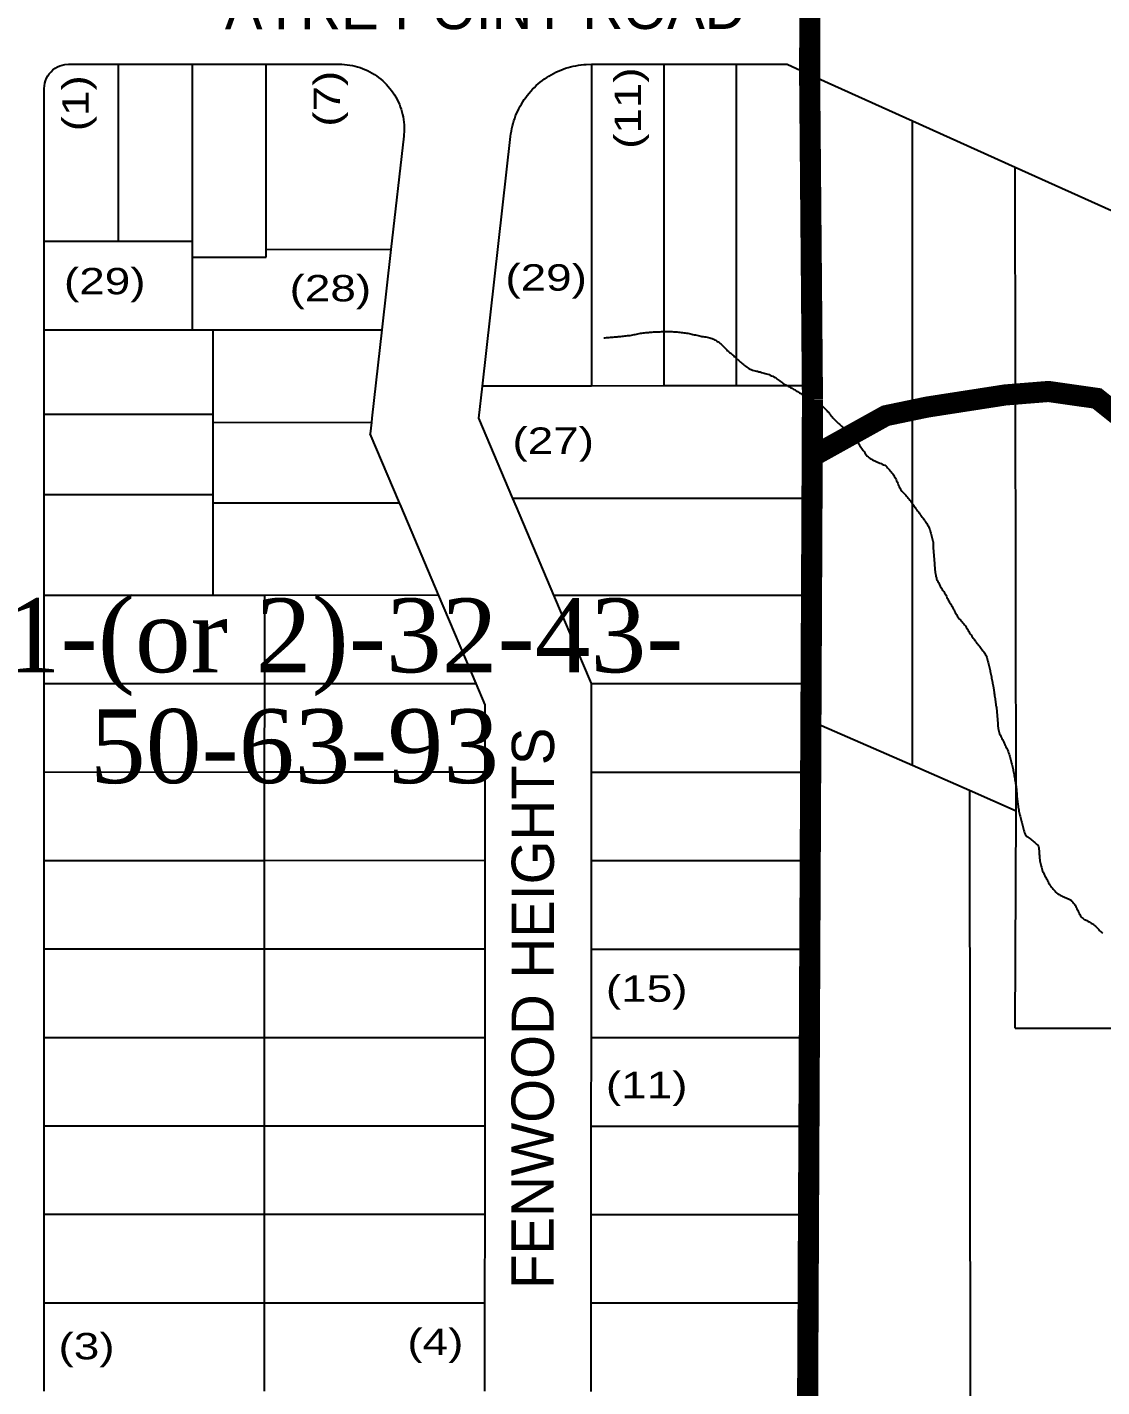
# Model space of a CAD drawing. Header units: millimetres. Extents: x 1745962 to 1749233, y 4525379 to 4529927.
# Drawn here: x 1747963.5 to 1748167.1, y 4527361.6 to 4527619.2 of the extents above; entities that cross this region are included whole.
import ezdxf
from ezdxf.enums import TextEntityAlignment as Align

# ---------------------------------------------------------------- set-up
doc = ezdxf.new("R2010")
doc.units = ezdxf.units.MM
doc.header["$LTSCALE"] = 10
doc.header["$MEASUREMENT"] = 0
for name, color, linetype in [('AROLL_ADDRESS', 44, 'Continuous'), ('AROLL_LOTS', 8, 'Continuous'), ('AROLL_ROADS', 7, 'Continuous'), ('WATER', 5, 'Continuous'), ('ZONING_STANDARDS', 140, 'Continuous'), ('ZONING_ZONES', 140, 'Continuous')]:
    doc.layers.add(name, color=color, linetype=linetype)
doc.styles.add('DUTCH', font='dutcheb.ttf')
doc.styles.add('Univers Condensed', font='UNVR57W.TTF')
doc.styles.add('Univers Light Condensed', font='unvr47a.ttf')

msp = doc.modelspace()

# ---------------------------------------------------------------- linework, layer by layer
at = {"layer": 'AROLL_LOTS'}
for p, q in [((1747971.32, 4527612.19), (1747980.76, 4527612.19)), ((1747980.76, 4527612.19), (1747994.77, 4527612.19)), ((1747980.76, 4527612.19), (1747980.77, 4527578.67)), ((1747994.77, 4527612.19), (1748008.79, 4527612.2)), ((1747994.77, 4527612.19), (1747994.78, 4527578.66)), ((1748008.79, 4527612.2), (1748022.65, 4527612.2)), ((1748008.8, 4527577.15), (1748008.79, 4527612.2)), ((1748070.4, 4527612.21), (1748084.12, 4527612.21)), ((1748070.4, 4527612.21), (1748070.41, 4527551.23)), ((1748084.12, 4527612.21), (1748097.82, 4527612.22)), ((1748084.12, 4527612.21), (1748084.13, 4527551.24)), ((1748097.82, 4527612.22), (1748107.53, 4527612.22)), ((1748097.82, 4527612.22), (1748097.84, 4527551.24)), ((1748107.53, 4527612.22), (1748111.76, 4527610.26)), ((1748111.69, 4527551.24), (1748111.76, 4527610.26)), ((1748111.76, 4527610.26), (1748112.06, 4527610.12)), ((1748112.06, 4527610.12), (1748131.25, 4527601.49)), ((1747966.75, 4527578.67), (1747966.75, 4527607.62)), ((1748131.24, 4527479.32), (1748131.25, 4527601.49)), ((1748131.25, 4527601.49), (1748150.73, 4527592.72)), ((1748034.87, 4527598.57), (1748032.44, 4527577.1)), ((1748049.75, 4527551.23), (1748055.1, 4527598.54)), ((1748150.73, 4527592.72), (1748170.22, 4527583.95)), ((1748150.91, 4527470.7), (1748150.73, 4527592.72)), ((1747966.75, 4527578.67), (1747980.77, 4527578.67)), ((1747966.75, 4527561.9), (1747966.75, 4527578.67)), ((1747980.77, 4527578.67), (1747994.78, 4527578.66)), ((1747994.78, 4527578.66), (1747994.79, 4527575.62)), ((1747994.79, 4527575.62), (1748008.8, 4527575.62)), ((1747994.79, 4527575.62), (1747994.79, 4527561.91)), ((1748008.8, 4527577.15), (1748032.44, 4527577.1)), ((1748008.8, 4527575.62), (1748008.8, 4527577.15)), ((1748032.44, 4527577.1), (1748030.72, 4527561.9)), ((1747966.74, 4527545.9), (1747966.75, 4527561.9)), ((1747966.75, 4527561.9), (1747980.77, 4527561.91)), ((1747980.77, 4527561.91), (1747994.79, 4527561.91)), ((1747994.79, 4527561.91), (1747998.75, 4527561.9)), ((1747998.74, 4527545.91), (1747998.75, 4527561.9)), ((1747998.75, 4527561.9), (1748008.8, 4527561.9)), ((1748008.8, 4527561.9), (1748030.72, 4527561.9)), ((1748030.72, 4527561.9), (1748028.82, 4527545.15)), ((1748049.06, 4527545.13), (1748049.75, 4527551.23)), ((1748070.41, 4527551.23), (1748049.75, 4527551.23)), ((1748084.13, 4527551.24), (1748070.41, 4527551.23)), ((1748097.84, 4527551.24), (1748084.13, 4527551.24)), ((1748111.69, 4527551.24), (1748097.84, 4527551.24)), ((1748111.68, 4527545.14), (1748111.69, 4527551.24)), ((1747966.74, 4527545.9), (1747998.74, 4527545.91)), ((1747966.75, 4527545.14), (1747966.74, 4527545.9)), ((1747966.75, 4527530.67), (1747966.75, 4527545.14)), ((1747998.75, 4527545.14), (1747998.74, 4527545.91)), ((1747998.74, 4527544.36), (1747998.75, 4527545.14)), ((1748028.82, 4527545.15), (1748028.73, 4527544.35)), ((1748055.54, 4527529.89), (1748049.06, 4527545.13)), ((1748111.58, 4527529.9), (1748111.68, 4527545.14)), ((1747998.74, 4527544.36), (1748028.73, 4527544.35)), ((1747998.75, 4527530.67), (1747998.74, 4527544.36)), ((1748028.73, 4527544.35), (1748028.49, 4527542.18)), ((1748034.04, 4527529.13), (1748028.49, 4527542.18)), ((1747966.75, 4527530.67), (1747998.75, 4527530.67)), ((1747966.75, 4527528.38), (1747966.75, 4527530.67)), ((1747998.75, 4527529.12), (1747998.75, 4527530.67)), ((1748111.58, 4527529.9), (1748055.54, 4527529.89)), ((1748056.19, 4527528.37), (1748055.54, 4527529.89)), ((1748111.58, 4527528.38), (1748111.58, 4527529.9)), ((1747966.75, 4527511.62), (1747966.75, 4527528.38)), ((1747998.75, 4527529.12), (1748034.04, 4527529.13)), ((1747998.75, 4527528.39), (1747998.75, 4527529.12)), ((1747998.75, 4527511.63), (1747998.75, 4527528.39)), ((1748034.34, 4527528.4), (1748034.04, 4527529.13)), ((1748041.47, 4527511.65), (1748034.34, 4527528.4)), ((1748063.31, 4527511.61), (1748056.19, 4527528.37)), ((1748111.52, 4527511.61), (1748111.58, 4527528.38)), ((1747966.75, 4527511.62), (1747998.75, 4527511.63)), ((1747966.75, 4527494.86), (1747966.75, 4527511.62)), ((1747998.75, 4527511.63), (1748008.51, 4527511.63)), ((1748008.51, 4527511.63), (1748041.47, 4527511.65)), ((1748008.51, 4527494.87), (1748008.51, 4527511.63)), ((1748048.58, 4527494.89), (1748041.47, 4527511.65)), ((1748063.31, 4527511.61), (1748111.52, 4527511.61)), ((1748070.44, 4527494.84), (1748063.31, 4527511.61)), ((1748111.45, 4527494.85), (1748111.52, 4527511.61)), ((1747966.75, 4527494.86), (1748008.51, 4527494.87)), ((1747966.75, 4527478.09), (1747966.75, 4527494.86)), ((1748008.5, 4527478.11), (1748008.51, 4527494.87)), ((1748008.51, 4527494.87), (1748048.58, 4527494.89)), ((1748050.31, 4527490.8), (1748048.58, 4527494.89)), ((1748070.42, 4527478.08), (1748070.44, 4527494.84)), ((1748070.44, 4527494.84), (1748111.45, 4527494.85)), ((1748111.57, 4527487.95), (1748111.45, 4527494.85)), ((1748050.3, 4527478.13), (1748050.31, 4527490.8)), ((1748111.36, 4527478.08), (1748111.57, 4527487.95)), ((1748131.24, 4527479.32), (1748111.57, 4527487.95)), ((1747966.74, 4527461.33), (1747966.75, 4527478.09)), ((1747966.75, 4527478.09), (1748008.5, 4527478.11)), ((1748008.5, 4527478.11), (1748050.3, 4527478.13)), ((1748008.5, 4527461.35), (1748008.5, 4527478.11)), ((1748050.3, 4527461.36), (1748050.3, 4527478.13)), ((1748070.41, 4527461.31), (1748070.42, 4527478.08)), ((1748070.42, 4527478.08), (1748111.36, 4527478.08)), ((1748111.26, 4527461.31), (1748111.36, 4527478.08)), ((1748142.08, 4527474.57), (1748131.24, 4527479.32)), ((1748150.91, 4527470.7), (1748142.08, 4527474.57)), ((1748142.08, 4527474.57), (1748142.32, 4527245.8)), ((1748150.73, 4527429.54), (1748150.91, 4527470.7)), ((1747966.74, 4527461.33), (1748008.5, 4527461.35)), ((1747966.74, 4527444.57), (1747966.74, 4527461.33)), ((1748008.49, 4527444.58), (1748008.5, 4527461.35)), ((1748008.5, 4527461.35), (1748050.3, 4527461.36)), ((1748050.29, 4527444.59), (1748050.3, 4527461.36)), ((1748070.4, 4527444.55), (1748070.41, 4527461.31)), ((1748070.41, 4527461.31), (1748111.26, 4527461.31)), ((1748111.16, 4527444.55), (1748111.26, 4527461.31)), ((1747966.74, 4527444.57), (1748008.49, 4527444.58)), ((1747966.74, 4527427.8), (1747966.74, 4527444.57)), ((1748008.49, 4527444.58), (1748050.29, 4527444.59)), ((1748008.49, 4527427.81), (1748008.49, 4527444.58)), ((1748050.28, 4527427.82), (1748050.29, 4527444.59)), ((1748070.4, 4527444.55), (1748111.16, 4527444.55)), ((1748070.4, 4527427.78), (1748070.4, 4527444.55)), ((1748111.07, 4527427.79), (1748111.16, 4527444.55)), ((1748150.73, 4527429.54), (1748170.22, 4527429.56)), ((1747966.74, 4527427.8), (1748008.49, 4527427.81)), ((1747966.74, 4527411.05), (1747966.74, 4527427.8)), ((1748008.49, 4527427.81), (1748050.28, 4527427.82)), ((1748008.49, 4527411.05), (1748008.49, 4527427.81)), ((1748050.27, 4527411.05), (1748050.28, 4527427.82)), ((1748070.39, 4527411.01), (1748070.4, 4527427.78)), ((1748070.4, 4527427.78), (1748111.07, 4527427.79)), ((1748110.99, 4527411.02), (1748111.07, 4527427.79)), ((1747966.74, 4527411.05), (1748008.49, 4527411.05)), ((1747966.74, 4527394.29), (1747966.74, 4527411.05)), ((1748008.49, 4527411.05), (1748050.27, 4527411.05)), ((1748008.49, 4527394.29), (1748008.49, 4527411.05)), ((1748050.26, 4527394.29), (1748050.27, 4527411.05)), ((1748070.37, 4527394.25), (1748070.39, 4527411.01)), ((1748070.39, 4527411.01), (1748110.99, 4527411.02)), ((1748110.89, 4527394.26), (1748110.99, 4527411.02)), ((1747966.74, 4527394.29), (1748008.49, 4527394.29)), ((1747966.74, 4527377.52), (1747966.74, 4527394.29)), ((1748008.49, 4527394.29), (1748050.26, 4527394.29)), ((1748008.49, 4527377.52), (1748008.49, 4527394.29)), ((1748050.25, 4527377.52), (1748050.26, 4527394.29)), ((1748070.36, 4527377.49), (1748070.37, 4527394.25)), ((1748070.37, 4527394.25), (1748110.89, 4527394.26)), ((1748110.81, 4527377.5), (1748110.89, 4527394.26)), ((1747966.74, 4527377.52), (1748008.49, 4527377.52)), ((1747966.74, 4527360.76), (1747966.74, 4527377.52)), ((1748008.49, 4527377.52), (1748050.25, 4527377.52)), ((1748008.49, 4527360.76), (1748008.49, 4527377.52)), ((1748050.23, 4527360.75), (1748050.25, 4527377.52)), ((1748070.35, 4527360.73), (1748070.36, 4527377.49)), ((1748070.36, 4527377.49), (1748110.81, 4527377.5)), ((1748110.85, 4527360.73), (1748110.81, 4527377.5))]:
    msp.add_line(p, q, dxfattribs=at)
for points in [[(1747966.75, 4527607.62), (1747966.77, 4527608.11), (1747966.86, 4527608.61), (1747966.99, 4527609.09), (1747967.18, 4527609.56), (1747967.41, 4527610), (1747967.7, 4527610.41), (1747968.02, 4527610.78), (1747968.39, 4527611.13), (1747968.79, 4527611.43), (1747969.22, 4527611.68), (1747969.67, 4527611.88), (1747970.15, 4527612.04), (1747970.64, 4527612.14), (1747971.32, 4527612.19)], [(1748022.65, 4527612.2), (1748023.15, 4527612.19), (1748023.65, 4527612.16), (1748024.15, 4527612.12), (1748024.64, 4527612.05), (1748025.14, 4527611.96), (1748025.63, 4527611.85), (1748026.11, 4527611.72), (1748026.59, 4527611.57), (1748027.06, 4527611.4), (1748027.51, 4527611.21), (1748027.97, 4527611.01), (1748028.42, 4527610.78), (1748028.86, 4527610.54), (1748029.29, 4527610.28), (1748029.7, 4527610), (1748030.1, 4527609.71), (1748030.5, 4527609.39), (1748030.88, 4527609.07), (1748031.24, 4527608.72), (1748031.6, 4527608.37), (1748031.93, 4527608.01), (1748032.25, 4527607.62), (1748032.56, 4527607.23), (1748032.84, 4527606.81), (1748033.12, 4527606.39), (1748033.37, 4527605.97), (1748033.6, 4527605.52), (1748033.82, 4527605.08), (1748034.02, 4527604.62), (1748034.2, 4527604.15), (1748034.37, 4527603.68), (1748034.5, 4527603.2), (1748034.62, 4527602.71), (1748034.73, 4527602.23), (1748034.81, 4527601.73), (1748034.88, 4527601.23), (1748034.92, 4527600.73), (1748034.94, 4527600.23), (1748034.93, 4527599.73), (1748034.87, 4527598.57)], [(1748055.1, 4527598.54), (1748055.17, 4527599.04), (1748055.25, 4527599.53), (1748055.34, 4527600.03), (1748055.45, 4527600.52), (1748055.58, 4527601), (1748055.73, 4527601.48), (1748055.88, 4527601.95), (1748056.05, 4527602.42), (1748056.24, 4527602.88), (1748056.45, 4527603.34), (1748056.66, 4527603.78), (1748056.9, 4527604.23), (1748057.14, 4527604.66), (1748057.4, 4527605.09), (1748057.68, 4527605.51), (1748057.97, 4527605.91), (1748058.27, 4527606.31), (1748058.59, 4527606.7), (1748058.91, 4527607.08), (1748059.26, 4527607.45), (1748059.61, 4527607.8), (1748059.97, 4527608.15), (1748060.34, 4527608.48), (1748060.72, 4527608.81), (1748061.12, 4527609.11), (1748061.52, 4527609.41), (1748061.94, 4527609.68), (1748062.36, 4527609.95), (1748062.79, 4527610.2), (1748063.22, 4527610.45), (1748063.67, 4527610.68), (1748064.12, 4527610.88), (1748064.59, 4527611.08), (1748065.06, 4527611.26), (1748065.53, 4527611.43), (1748066, 4527611.57), (1748066.48, 4527611.71), (1748066.97, 4527611.83), (1748067.45, 4527611.93), (1748067.95, 4527612.02), (1748068.45, 4527612.09), (1748068.95, 4527612.15), (1748069.44, 4527612.18), (1748070.4, 4527612.21)]]:
    msp.add_lwpolyline(points, dxfattribs=at)
at = {"layer": 'WATER'}
for points in [[(1748072.77, 4527560.36), (1748073.02, 4527560.38), (1748073.27, 4527560.4), (1748073.52, 4527560.42), (1748073.77, 4527560.44), (1748074.02, 4527560.46), (1748074.26, 4527560.49), (1748074.51, 4527560.5), (1748074.77, 4527560.53), (1748075.02, 4527560.55), (1748075.27, 4527560.57), (1748075.51, 4527560.59), (1748075.76, 4527560.62), (1748076.01, 4527560.64), (1748076.26, 4527560.66), (1748076.51, 4527560.69), (1748076.76, 4527560.72), (1748077.01, 4527560.76), (1748077.26, 4527560.78), (1748077.51, 4527560.81), (1748077.75, 4527560.83), (1748078, 4527560.85), (1748078.24, 4527560.91), (1748078.49, 4527560.97), (1748078.73, 4527561.02), (1748078.97, 4527561.08), (1748079.22, 4527561.13), (1748079.46, 4527561.18), (1748079.71, 4527561.23), (1748079.95, 4527561.27), (1748080.2, 4527561.29), (1748080.45, 4527561.32), (1748080.7, 4527561.35), (1748080.95, 4527561.37), (1748081.2, 4527561.39), (1748081.44, 4527561.42), (1748081.7, 4527561.43), (1748081.95, 4527561.45), (1748082.19, 4527561.47), (1748082.45, 4527561.48), (1748082.69, 4527561.49), (1748082.95, 4527561.51), (1748083.19, 4527561.53), (1748083.45, 4527561.53), (1748083.69, 4527561.54), (1748083.94, 4527561.54), (1748084.2, 4527561.56), (1748084.44, 4527561.57), (1748084.7, 4527561.57), (1748084.95, 4527561.57), (1748085.19, 4527561.55), (1748085.44, 4527561.55), (1748085.69, 4527561.54), (1748085.94, 4527561.53), (1748086.2, 4527561.51), (1748086.45, 4527561.51), (1748086.69, 4527561.5), (1748086.94, 4527561.46), (1748087.19, 4527561.43), (1748087.44, 4527561.4), (1748087.68, 4527561.37), (1748087.93, 4527561.33), (1748088.18, 4527561.3), (1748088.42, 4527561.26), (1748088.67, 4527561.23), (1748088.92, 4527561.17), (1748089.16, 4527561.12), (1748089.41, 4527561.06), (1748089.65, 4527561.01), (1748089.9, 4527560.95), (1748090.14, 4527560.9), (1748090.39, 4527560.84), (1748090.63, 4527560.79), (1748090.87, 4527560.74), (1748091.12, 4527560.7), (1748091.36, 4527560.64), (1748091.61, 4527560.6), (1748091.86, 4527560.55), (1748092.1, 4527560.53), (1748092.35, 4527560.49), (1748092.59, 4527560.43), (1748092.83, 4527560.36), (1748093.07, 4527560.29), (1748093.31, 4527560.22), (1748093.54, 4527560.11), (1748093.76, 4527560), (1748093.99, 4527559.89), (1748094.19, 4527559.75), (1748094.4, 4527559.62), (1748094.61, 4527559.47), (1748094.8, 4527559.31), (1748094.99, 4527559.15), (1748095.18, 4527558.99), (1748095.36, 4527558.81), (1748095.53, 4527558.63), (1748095.7, 4527558.45), (1748095.88, 4527558.27), (1748096.05, 4527558.09), (1748096.23, 4527557.92), (1748096.41, 4527557.75), (1748096.6, 4527557.59), (1748096.8, 4527557.43), (1748096.99, 4527557.27), (1748097.18, 4527557.11), (1748097.37, 4527556.94), (1748097.55, 4527556.77), (1748097.74, 4527556.61), (1748097.93, 4527556.44), (1748098.11, 4527556.27), (1748098.3, 4527556.1), (1748098.49, 4527555.94), (1748098.68, 4527555.78), (1748098.87, 4527555.61), (1748099.06, 4527555.46), (1748099.25, 4527555.29), (1748099.44, 4527555.14), (1748099.63, 4527554.99), (1748099.84, 4527554.83), (1748100.05, 4527554.7), (1748100.27, 4527554.58), (1748100.48, 4527554.45), (1748100.71, 4527554.35), (1748100.95, 4527554.25), (1748101.19, 4527554.18), (1748101.43, 4527554.12), (1748101.67, 4527554.06), (1748101.91, 4527554.02), (1748102.15, 4527553.95), (1748102.39, 4527553.89), (1748102.64, 4527553.82), (1748102.87, 4527553.75), (1748103.12, 4527553.69), (1748103.36, 4527553.62), (1748103.6, 4527553.55), (1748103.84, 4527553.47), (1748104.07, 4527553.39), (1748104.3, 4527553.29), (1748104.53, 4527553.19), (1748104.76, 4527553.08), (1748104.97, 4527552.96), (1748105.2, 4527552.83), (1748105.39, 4527552.69), (1748105.6, 4527552.54), (1748105.8, 4527552.39), (1748106.01, 4527552.25), (1748106.21, 4527552.11), (1748106.41, 4527551.96), (1748106.62, 4527551.82), (1748106.83, 4527551.67), (1748107.03, 4527551.54), (1748107.25, 4527551.43), (1748107.48, 4527551.3), (1748107.69, 4527551.19), (1748107.92, 4527551.07), (1748108.14, 4527550.95), (1748108.36, 4527550.84), (1748108.58, 4527550.72), (1748108.79, 4527550.59), (1748109.02, 4527550.48), (1748109.23, 4527550.34), (1748109.44, 4527550.2), (1748109.65, 4527550.07), (1748109.86, 4527549.95), (1748110.07, 4527549.82), (1748110.3, 4527549.7), (1748110.52, 4527549.58), (1748110.74, 4527549.47), (1748110.97, 4527549.37), (1748111.2, 4527549.26), (1748111.43, 4527549.16), (1748111.64, 4527549.05), (1748111.87, 4527548.93), (1748112.08, 4527548.81), (1748112.3, 4527548.68), (1748112.51, 4527548.55), (1748112.73, 4527548.42), (1748112.94, 4527548.29), (1748113.16, 4527548.16), (1748113.37, 4527548.03), (1748113.58, 4527547.89), (1748113.79, 4527547.76), (1748113.98, 4527547.61), (1748114.17, 4527547.44), (1748114.34, 4527547.26), (1748114.52, 4527547.09), (1748114.7, 4527546.91), (1748114.88, 4527546.72), (1748115.06, 4527546.55), (1748115.23, 4527546.37), (1748115.41, 4527546.19), (1748115.55, 4527545.99), (1748115.7, 4527545.79), (1748115.85, 4527545.59), (1748116.01, 4527545.4), (1748116.17, 4527545.21), (1748116.35, 4527545.03), (1748116.52, 4527544.84), (1748116.68, 4527544.67), (1748116.86, 4527544.49), (1748117.04, 4527544.31), (1748117.22, 4527544.14), (1748117.41, 4527543.98), (1748117.6, 4527543.81), (1748117.78, 4527543.64), (1748117.97, 4527543.47), (1748118.14, 4527543.29), (1748118.33, 4527543.12), (1748118.52, 4527542.96), (1748118.71, 4527542.8), (1748118.9, 4527542.65), (1748119.1, 4527542.49), (1748119.28, 4527542.32), (1748119.46, 4527542.14), (1748119.63, 4527541.97), (1748119.81, 4527541.79), (1748120, 4527541.62), (1748120.17, 4527541.44), (1748120.35, 4527541.26), (1748120.49, 4527541.06), (1748120.64, 4527540.86), (1748120.79, 4527540.66), (1748120.93, 4527540.46), (1748121.07, 4527540.25), (1748121.21, 4527540.03), (1748121.35, 4527539.84), (1748121.49, 4527539.62), (1748121.63, 4527539.42), (1748121.77, 4527539.21), (1748121.92, 4527539.01), (1748122.07, 4527538.81), (1748122.21, 4527538.59), (1748122.36, 4527538.39), (1748122.49, 4527538.19), (1748122.67, 4527537.95)], [(1748122.67, 4527537.95), (1748122.86, 4527537.79), (1748123.06, 4527537.63), (1748123.26, 4527537.48), (1748123.47, 4527537.35), (1748123.7, 4527537.24), (1748123.92, 4527537.13), (1748124.14, 4527537.03), (1748124.37, 4527536.92), (1748124.6, 4527536.82), (1748124.83, 4527536.71), (1748125.06, 4527536.61), (1748125.3, 4527536.53), (1748125.52, 4527536.44), (1748125.75, 4527536.33), (1748125.98, 4527536.22), (1748126.18, 4527536.08), (1748126.36, 4527535.91), (1748126.54, 4527535.73), (1748126.71, 4527535.55), (1748126.88, 4527535.37), (1748127.05, 4527535.19), (1748127.2, 4527534.98), (1748127.35, 4527534.79), (1748127.5, 4527534.59), (1748127.65, 4527534.38), (1748127.79, 4527534.18), (1748127.93, 4527533.97), (1748128.06, 4527533.75), (1748128.15, 4527533.52), (1748128.25, 4527533.29), (1748128.36, 4527533.06), (1748128.45, 4527532.83), (1748128.55, 4527532.6), (1748128.65, 4527532.37), (1748128.75, 4527532.15), (1748128.86, 4527531.92), (1748128.97, 4527531.7), (1748129.11, 4527531.49), (1748129.26, 4527531.29), (1748129.42, 4527531.11), (1748129.6, 4527530.93), (1748129.77, 4527530.75), (1748129.96, 4527530.57), (1748130.12, 4527530.39), (1748130.28, 4527530.2), (1748130.44, 4527530.01), (1748130.6, 4527529.81), (1748130.76, 4527529.61), (1748130.92, 4527529.42), (1748131.06, 4527529.22), (1748131.2, 4527529.01), (1748131.35, 4527528.8), (1748131.48, 4527528.59), (1748131.63, 4527528.39), (1748131.77, 4527528.19), (1748131.91, 4527527.98), (1748132.05, 4527527.78), (1748132.2, 4527527.58), (1748132.36, 4527527.38), (1748132.51, 4527527.18), (1748132.65, 4527526.97), (1748132.8, 4527526.78), (1748132.96, 4527526.58), (1748133.11, 4527526.37), (1748133.26, 4527526.18), (1748133.4, 4527525.98), (1748133.55, 4527525.78), (1748133.69, 4527525.57), (1748133.84, 4527525.37), (1748133.98, 4527525.16), (1748134.11, 4527524.94), (1748134.24, 4527524.73), (1748134.35, 4527524.5), (1748134.44, 4527524.27), (1748134.53, 4527524.04), (1748134.61, 4527523.8), (1748134.69, 4527523.57), (1748134.74, 4527523.32), (1748134.81, 4527523.08), (1748134.87, 4527522.84), (1748134.93, 4527522.59), (1748134.99, 4527522.35), (1748135.05, 4527522.11), (1748135.1, 4527521.87), (1748135.14, 4527521.62), (1748135.16, 4527521.37), (1748135.17, 4527521.12), (1748135.19, 4527520.87), (1748135.19, 4527520.62), (1748135.2, 4527520.37), (1748135.22, 4527520.12), (1748135.22, 4527519.87), (1748135.25, 4527519.62), (1748135.27, 4527519.37), (1748135.29, 4527519.12), (1748135.31, 4527518.87), (1748135.33, 4527518.63), (1748135.35, 4527518.38), (1748135.36, 4527518.13), (1748135.39, 4527517.87), (1748135.41, 4527517.63), (1748135.42, 4527517.38), (1748135.44, 4527517.13), (1748135.46, 4527516.88), (1748135.48, 4527516.63), (1748135.5, 4527516.38), (1748135.53, 4527516.13), (1748135.56, 4527515.89), (1748135.61, 4527515.64), (1748135.65, 4527515.39), (1748135.7, 4527515.15), (1748135.77, 4527514.91), (1748135.82, 4527514.66), (1748135.91, 4527514.43), (1748136.03, 4527514.21), (1748136.15, 4527513.99), (1748136.28, 4527513.77), (1748136.36, 4527513.54), (1748136.49, 4527513.33), (1748136.61, 4527513.11), (1748136.74, 4527512.9), (1748136.88, 4527512.69), (1748137.02, 4527512.49), (1748137.17, 4527512.27), (1748137.3, 4527512.07), (1748137.44, 4527511.86), (1748137.57, 4527511.65), (1748137.69, 4527511.42), (1748137.78, 4527511.19), (1748137.88, 4527510.97), (1748138, 4527510.75), (1748138.11, 4527510.53), (1748138.23, 4527510.31), (1748138.36, 4527510.09), (1748138.5, 4527509.88), (1748138.62, 4527509.67), (1748138.75, 4527509.45), (1748138.87, 4527509.23), (1748138.99, 4527509.02), (1748139.12, 4527508.8), (1748139.23, 4527508.58), (1748139.34, 4527508.34), (1748139.46, 4527508.13), (1748139.6, 4527507.92), (1748139.73, 4527507.7), (1748139.85, 4527507.48), (1748139.98, 4527507.28), (1748140.14, 4527507.08), (1748140.32, 4527506.9), (1748140.49, 4527506.72), (1748140.65, 4527506.53), (1748140.81, 4527506.35), (1748140.98, 4527506.16), (1748141.13, 4527505.96), (1748141.29, 4527505.77), (1748141.44, 4527505.56), (1748141.56, 4527505.35), (1748141.69, 4527505.13), (1748141.83, 4527504.92), (1748141.95, 4527504.71), (1748142.08, 4527504.49), (1748142.21, 4527504.28), (1748142.35, 4527504.07), (1748142.48, 4527503.86), (1748142.62, 4527503.65), (1748142.77, 4527503.45), (1748142.92, 4527503.25), (1748143.07, 4527503.05), (1748143.22, 4527502.84), (1748143.37, 4527502.65), (1748143.53, 4527502.46), (1748143.68, 4527502.25), (1748143.83, 4527502.06), (1748143.99, 4527501.86), (1748144.14, 4527501.66), (1748144.29, 4527501.47), (1748144.45, 4527501.27), (1748144.6, 4527501.08), (1748144.75, 4527500.87), (1748144.88, 4527500.66), (1748145.01, 4527500.45), (1748145.15, 4527500.24), (1748145.27, 4527500.01), (1748145.35, 4527499.78), (1748145.41, 4527499.54), (1748145.48, 4527499.3), (1748145.54, 4527499.06), (1748145.61, 4527498.82), (1748145.67, 4527498.57), (1748145.73, 4527498.33), (1748145.79, 4527498.08), (1748145.84, 4527497.84), (1748145.89, 4527497.6), (1748145.94, 4527497.35), (1748145.99, 4527497.11), (1748146.04, 4527496.86), (1748146.09, 4527496.62), (1748146.14, 4527496.37), (1748146.2, 4527496.13), (1748146.25, 4527495.89), (1748146.3, 4527495.64), (1748146.34, 4527495.39), (1748146.39, 4527495.15), (1748146.44, 4527494.9), (1748146.49, 4527494.66), (1748146.54, 4527494.41), (1748146.62, 4527494)], [(1748146.62, 4527494), (1748146.65, 4527493.75), (1748146.69, 4527493.51), (1748146.72, 4527493.26), (1748146.75, 4527493), (1748146.78, 4527492.77), (1748146.82, 4527492.51), (1748146.86, 4527492.26), (1748146.89, 4527492.02), (1748146.93, 4527491.77), (1748146.97, 4527491.53), (1748146.99, 4527491.28), (1748147.03, 4527491.02), (1748147.07, 4527490.78), (1748147.11, 4527490.53), (1748147.15, 4527490.29), (1748147.17, 4527490.04), (1748147.21, 4527489.79), (1748147.24, 4527489.55), (1748147.26, 4527489.29), (1748147.27, 4527489.04), (1748147.29, 4527488.8), (1748147.32, 4527488.55), (1748147.33, 4527488.29), (1748147.35, 4527488.05), (1748147.37, 4527487.8), (1748147.4, 4527487.55), (1748147.41, 4527487.3), (1748147.43, 4527487.05), (1748147.45, 4527486.8), (1748147.47, 4527486.55), (1748147.49, 4527486.31), (1748147.52, 4527486.06), (1748147.58, 4527485.81), (1748147.65, 4527485.57), (1748147.76, 4527485.35), (1748147.88, 4527485.13), (1748147.99, 4527484.9), (1748148.1, 4527484.68), (1748148.2, 4527484.45), (1748148.31, 4527484.23), (1748148.42, 4527484.01), (1748148.53, 4527483.77), (1748148.64, 4527483.55), (1748148.74, 4527483.33), (1748148.85, 4527483.1), (1748148.96, 4527482.88), (1748149.08, 4527482.65), (1748149.19, 4527482.43), (1748149.29, 4527482.2), (1748149.38, 4527481.97), (1748149.45, 4527481.73), (1748149.54, 4527481.49), (1748149.61, 4527481.25), (1748149.68, 4527481.01), (1748149.74, 4527480.77), (1748149.81, 4527480.53), (1748149.87, 4527480.29), (1748149.95, 4527480.05), (1748150.02, 4527479.8), (1748150.08, 4527479.56), (1748150.15, 4527479.32), (1748150.2, 4527479.08), (1748150.25, 4527478.84), (1748150.3, 4527478.6), (1748150.35, 4527478.35), (1748150.4, 4527478.1), (1748150.45, 4527477.86), (1748150.49, 4527477.62), (1748150.54, 4527477.36), (1748150.58, 4527477.11), (1748150.62, 4527476.87), (1748150.66, 4527476.63), (1748150.71, 4527476.38), (1748150.75, 4527476.13), (1748150.79, 4527475.89), (1748150.82, 4527475.64), (1748150.87, 4527475.39), (1748150.89, 4527475.14), (1748150.93, 4527474.9), (1748150.96, 4527474.64), (1748150.98, 4527474.4), (1748150.99, 4527474.15), (1748151.01, 4527473.9), (1748151.03, 4527473.66), (1748151.05, 4527473.4), (1748151.07, 4527473.15), (1748151.1, 4527472.9), (1748151.13, 4527472.65), (1748151.15, 4527472.4), (1748151.19, 4527472.16), (1748151.22, 4527471.91), (1748151.26, 4527471.66), (1748151.3, 4527471.42), (1748151.34, 4527471.17), (1748151.38, 4527470.92), (1748151.42, 4527470.68), (1748151.47, 4527470.43), (1748151.51, 4527470.19), (1748151.56, 4527469.94), (1748151.63, 4527469.7), (1748151.7, 4527469.46), (1748151.78, 4527469.22), (1748151.85, 4527468.98), (1748151.92, 4527468.74), (1748151.98, 4527468.5), (1748152.03, 4527468.26), (1748152.08, 4527468.01), (1748152.13, 4527467.77), (1748152.21, 4527467.53), (1748152.27, 4527467.28), (1748152.34, 4527467.04), (1748152.4, 4527466.8), (1748152.47, 4527466.56), (1748152.57, 4527466.33), (1748152.71, 4527466.13), (1748152.88, 4527465.95), (1748153.08, 4527465.8), (1748153.27, 4527465.64), (1748153.48, 4527465.49), (1748153.69, 4527465.36), (1748153.88, 4527465.2), (1748154.07, 4527465.04), (1748154.26, 4527464.87), (1748154.45, 4527464.72), (1748154.64, 4527464.56), (1748154.83, 4527464.39), (1748155, 4527464.21), (1748155.1, 4527463.97), (1748155.18, 4527463.74), (1748155.21, 4527463.49), (1748155.23, 4527463.24), (1748155.25, 4527463), (1748155.27, 4527462.75), (1748155.28, 4527462.49), (1748155.3, 4527462.25), (1748155.32, 4527462), (1748155.34, 4527461.74), (1748155.36, 4527461.5), (1748155.39, 4527461.25), (1748155.43, 4527461), (1748155.49, 4527460.77), (1748155.54, 4527460.52), (1748155.61, 4527460.28), (1748155.68, 4527460.04), (1748155.75, 4527459.8), (1748155.83, 4527459.56), (1748155.91, 4527459.33), (1748155.99, 4527459.09), (1748156.11, 4527458.87), (1748156.23, 4527458.65), (1748156.35, 4527458.43), (1748156.47, 4527458.21), (1748156.58, 4527457.99), (1748156.7, 4527457.77), (1748156.81, 4527457.54), (1748156.93, 4527457.32), (1748157.05, 4527457.1), (1748157.17, 4527456.88), (1748157.3, 4527456.67), (1748157.45, 4527456.48), (1748157.61, 4527456.27), (1748157.77, 4527456.09), (1748157.93, 4527455.89), (1748158.11, 4527455.71), (1748158.27, 4527455.52), (1748158.44, 4527455.34), (1748158.6, 4527455.15), (1748158.81, 4527455), (1748159.02, 4527454.88), (1748159.25, 4527454.76), (1748159.46, 4527454.64), (1748159.69, 4527454.53), (1748159.92, 4527454.45), (1748160.15, 4527454.34), (1748160.39, 4527454.25), (1748160.61, 4527454.15), (1748160.84, 4527454.06), (1748161.07, 4527453.94), (1748161.29, 4527453.84), (1748161.45, 4527453.65), (1748161.62, 4527453.46), (1748161.78, 4527453.26), (1748161.92, 4527453.06), (1748162.07, 4527452.86), (1748162.19, 4527452.63), (1748162.3, 4527452.41), (1748162.4, 4527452.19), (1748162.51, 4527451.97), (1748162.62, 4527451.74), (1748162.74, 4527451.52), (1748162.85, 4527451.3), (1748162.97, 4527451.07), (1748163.08, 4527450.85), (1748163.22, 4527450.65), (1748163.4, 4527450.48), (1748163.6, 4527450.32), (1748163.81, 4527450.18), (1748164.03, 4527450.07), (1748164.26, 4527449.96), (1748164.48, 4527449.84), (1748164.7, 4527449.72), (1748164.91, 4527449.59), (1748165.13, 4527449.46), (1748165.34, 4527449.33), (1748165.53, 4527449.18), (1748165.73, 4527449.02), (1748165.91, 4527448.86), (1748166.1, 4527448.69), (1748166.36, 4527448.44)], [(1748166.36, 4527448.44), (1748166.53, 4527448.25), (1748166.71, 4527448.07), (1748166.88, 4527447.9), (1748167.06, 4527447.73), (1748167.25, 4527447.56)]]:
    msp.add_lwpolyline(points, dxfattribs=at)
at = {"layer": 'ZONING_ZONES', "const_width": 4}
for points in [[(1748111.74, 4528010.86), (1748111.75, 4528000.73), (1748111.75, 4527889.13), (1748111.76, 4527787.06), (1748111.8, 4527707.84), (1748111.84, 4527632.28), (1748111.76, 4527610.26), (1748112.3, 4527548.68)], [(1748111.63, 4527537.52), (1748126.19, 4527545.61), (1748134.07, 4527547.25), (1748148.83, 4527549.54), (1748157.03, 4527550.2), (1748166.21, 4527548.89), (1748174.41, 4527542.33)]]:
    msp.add_lwpolyline(points, dxfattribs=at)
at = {"layer": 'ZONING_ZONES', "linetype": 'Continuous', "const_width": 4}
msp.add_lwpolyline([(1748112.3, 4527548.68), (1748111.14, 4527309.8)], dxfattribs=at)

# ---------------------------------------------------------------- texts
at = {"layer": 'AROLL_ADDRESS', "style": 'Univers Light Condensed', "width": 1.3}
for s, rotation, p in [('(1)', 90, (1747975.16, 4527599.5)), ('(7)', 90, (1748022.79, 4527600.36)), ('(11)', 90, (1748079.79, 4527596.16)), ('(29)', 359.88, (1748054.1, 4527569.32)), ('(28)', 359.88, (1748013.22, 4527567.29)), ('(27)', 0.01, (1748055.45, 4527538.38)), ('(15)', 0.01, (1748073.16, 4527434.55)), ('(11)', 0.01, (1748073.16, 4527416.29))]:
    msp.add_text(s, height=5, rotation=rotation, dxfattribs=at).set_placement(p)
for s, p in [('(29)', (1747970.47, 4527568.61)), ('(3)', (1747969.44, 4527366.81)), ('(4)', (1748035.54, 4527367.6))]:
    msp.add_text(s, height=5, dxfattribs=at).set_placement(p)
at = {"layer": 'AROLL_ROADS', "style": 'Univers Condensed'}
for s, rotation, p in [('AYRE POINT ROAD', 0.05, (1748000.96, 4527618.81)), ('FENWOOD HEIGHTS', 89.95, (1748063.24, 4527380.13))]:
    msp.add_text(s, height=8, rotation=rotation, dxfattribs=at).set_placement(p)
at = {"layer": 'ZONING_STANDARDS', "style": 'DUTCH'}
for s, p in [('S-1-(or 2)-32-43-', (1748014.16, 4527504)), ('50-63-93', (1748014.16, 4527483))]:
    msp.add_text(s, height=14, dxfattribs=at).set_placement(p, align=Align.MIDDLE_CENTER)

doc.saveas('drawing.dxf')
